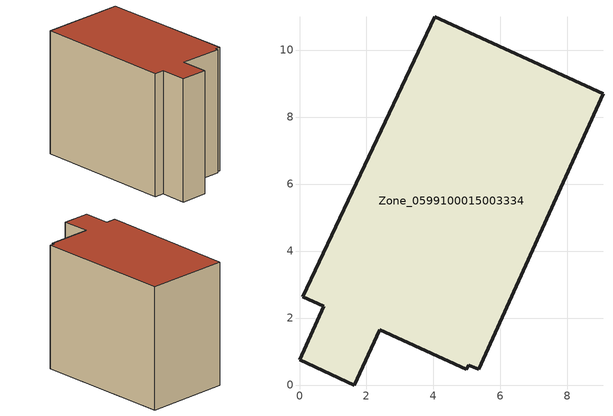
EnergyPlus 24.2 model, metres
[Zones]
Zone_0599100015003334
 floor ground (C_G): 4.98,0.47 2.39,1.65 1.64,0 0,0.75 0.73,2.35 0.1,2.63 4.04,10.99 9.06,8.7 5.35,0.46 5.06,0.6 z0.63
 wall outside (C_F): 4.04,10.99 0.1,2.63 0.73,2.35 0,0.75 1.64,0 2.39,1.65 4.98,0.47 5.06,0.6 5.35,0.46 9.06,8.7 4.04,10.99 z0.63:8.74
 roof outside (C_R): 2.39,1.65 4.98,0.47 5.06,0.6 5.35,0.46 9.06,8.7 4.04,10.99 0.1,2.63 0.73,2.35 0,0.75 1.64,0 z8.74
[BUILDING]
Pand.0599100015003334: North Axis=0; Terrain=City; Loads Convergence Tolerance Value=0.04; Temperature Convergence Tolerance Value=0.4; Solar Distribution=FullExterior; Maximum Number of Warmup Days=25; Minimum Number of Warmup Days=1
[Site:Location]
Rotterdam.The.Hague.AP_ZH_NLD Design_Conditions: Latitude=51.96; Longitude=4.45; Time Zone=1; Elevation=-4.5
[SITE:GROUNDTEMPERATURE:BUILDINGSURFACE]
18, 18, 18, 18, 18, 18, 18, 18, 18, 18, 18, 18
[MATERIAL] Thermal Absorptance=0.9; Solar Absorptance=0.7; Visible Absorptance=0.7
Name | Roughness | Thickness | Conductivity | Density | Specific Heat
G.TI.1965-1974 | MediumSmooth | 0.15 | 0.882353 | 540 | 1210
F.TI.1965-1974 | Rough | 0.3 | 0.697674 | 1920 | 840
R.TI.1965-1974 | MediumRough | 0.2 | 0.232558 | 1500 | 1000
[CONSTRUCTION]
C_G: G.TI.1965-1974
C_F: F.TI.1965-1974
C_R: R.TI.1965-1974
[ZONE]
Zone_0599100015003334: Type=1; Multiplier=1; Ceiling Height=Autocalculate; Volume=Autocalculate; Floor Area=autocalculate; Part of Total Floor Area=Yes
[ZONEINFILTRATION:DESIGNFLOWRATE]
Infil_Zone_0599100015003334: Zone or ZoneList or Space or SpaceList=Zone_0599100015003334; Schedule=AlwaysOn; Design Flow Rate Calculation Method=Flow/Area; Flow Rate per Floor Area=0.003; Constant Term Coefficient=1; Temperature Term Coefficient=0; Velocity Term Coefficient=0; Velocity Squared Term Coefficient=0
[HVACTEMPLATE:ZONE:IDEALLOADSAIRSYSTEM]
Zone_0599100015003334: Maximum Heating Supply Air Temperature=50; Minimum Cooling Supply Air Temperature=13; Maximum Heating Supply Air Humidity Ratio=0.0156; Minimum Cooling Supply Air Humidity Ratio=0.0077; Heating Limit=NoLimit; Cooling Limit=NoLimit; Dehumidification Control Type=ConstantSensibleHeatRatio; Cooling Sensible Heat Ratio=0.7; Dehumidification Setpoint=60; Humidification Control Type=None; Humidification Setpoint=30; Outdoor Air Method=None; Outdoor Air Flow Rate per Person=0.00944; Outdoor Air Flow Rate per Zone Floor Area=0; Outdoor Air Flow Rate per Zone=0; Demand Controlled Ventilation Type=None; Outdoor Air Economizer Type=NoEconomizer; Heat Recovery Type=None; Sensible Heat Recovery Effectiveness=0.7; Latent Heat Recovery Effectiveness=0.65
[ZONECONTROL:THERMOSTAT]
ThermostatControl_Zone_0599100015003334: Zone or ZoneList=Zone_0599100015003334; Control Type Schedule=DualSetpointControlType; Control 1=Thermostat_Zone_0599100015003334; Temperature Difference Between Cutout And Setpoint=0
[THERMOSTATSETPOINT:DUALSETPOINT]
Thermostat_Zone_0599100015003334: Heating Setpoint Temperature Schedule=HeatingSetpoint_Zone_0599100015003334; Cooling Setpoint Temperature Schedule=CoolingSetpoint_Zone_0599100015003334
[SCHEDULE:COMPACT]
HeatingSetpoint_Zone_0599100015003334: Through: 12/31, For: AllDays, Until: 24:00, 21
CoolingSetpoint_Zone_0599100015003334: Through: 12/31, For: AllDays, Until: 24:00, 24
DualSetpointControlType: Through: 12/31, For: AllDays, Until: 24:00, 4
AlwaysOn: Through: 12/31, For: AllDays, Until: 24:00, 1
